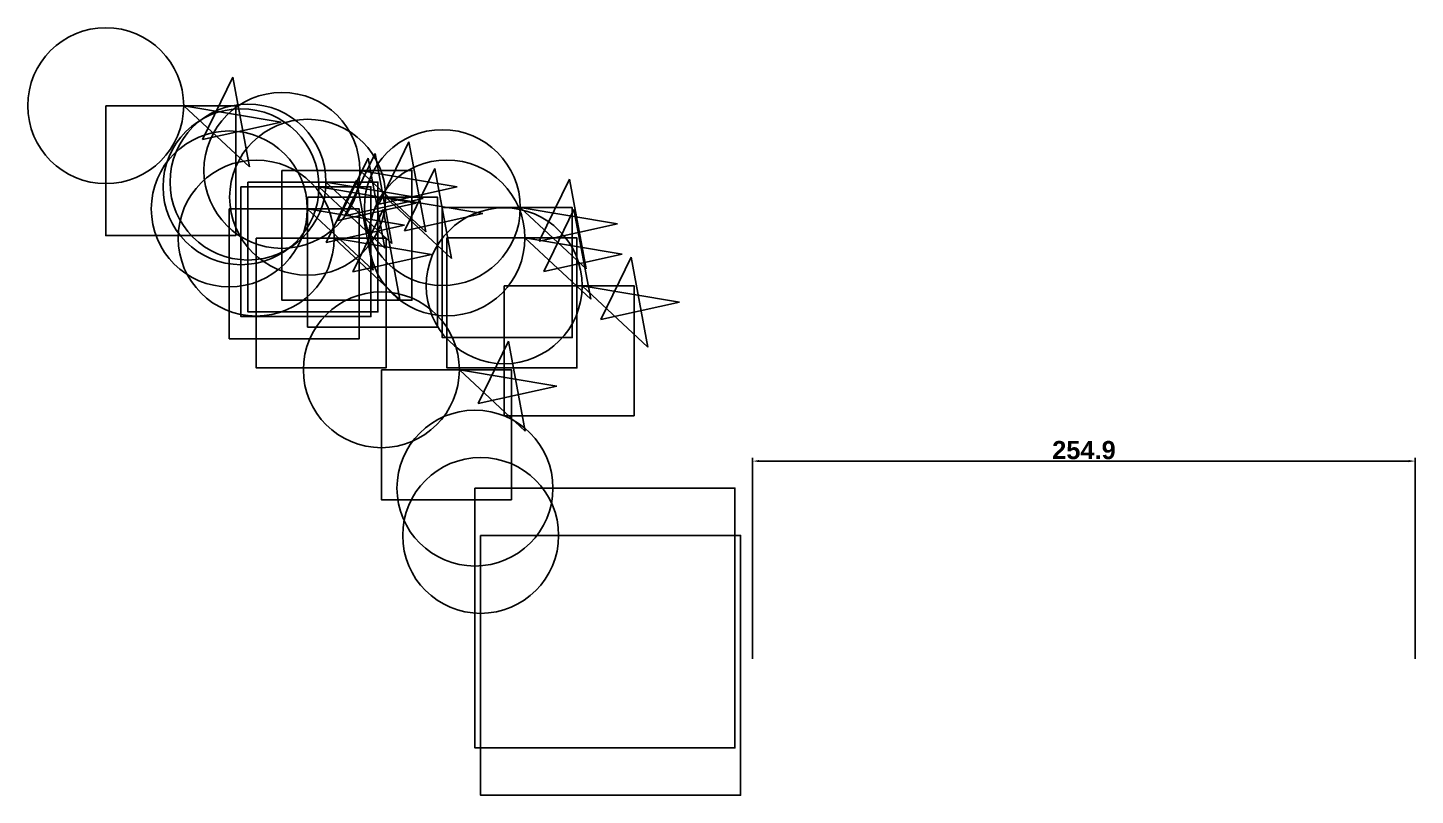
# Model space of a CAD drawing. Header units: millimetres. Extents: x 0 to 12057, y -41 to 471.
# Drawn here: x 11524 to 12057, y 127 to 422 of the extents above; entities that cross this region are included whole.
import ezdxf

# ---------------------------------------------------------------- set-up
doc = ezdxf.new("R2010")
doc.units = ezdxf.units.MM
doc.header["$LTSCALE"] = 2
doc.styles.get("Standard").update_dxf_attribs({"font": 'arialbd.ttf'})
doc.dimstyles.new('ISO-25', dxfattribs={"dimtxt": 7, "dimasz": 2.5, "dimexe": 1.25, "dimexo": 0.625, "dimtad": 1, "dimtih": 1, "dimtoh": 1, "dimdsep": 46, "dimtxsty": 'Standard', "dimcen": 2.5, "dimclrd": 1, "dimclre": 1, "dimclrt": 2, "dimadec": 0, "dimazin": 0, "dimtfac": 1, "dimtmove": 0, "dimatfit": 3, "dimfxl": 1, "dimarcsym": 0})

# ---------------------------------------------------------------- blocks, each defined once
blk = doc.blocks.new('*D57')
at = {"color": 1, "lineweight": -2, "transparency": 16777216}
for p, q in [((11802.55, 179.29), (11802.55, 256.66)), ((12057.46, 179.29), (12057.46, 256.66)), ((11805.05, 255.41), (12054.96, 255.41))]:
    blk.add_line(p, q, dxfattribs=at)
at = {"color": 1, "transparency": 16777216}
for points in [[(11805.05, 255.83), (11805.05, 254.99), (11802.55, 255.41)], [(12054.96, 255.83), (12054.96, 254.99), (12057.46, 255.41)]]:
    blk.add_solid(points, dxfattribs=at)
at = {"layer": 'Defpoints', "color": 0, "transparency": 16777216}
for p in [(12057.46, 255.41), (11802.55, 178.66), (12057.46, 178.66)]:
    blk.add_point(p, dxfattribs=at)
at = {"color": 2, "transparency": 16777216, "insert": (11930.01, 259.61), "char_height": 7, "attachment_point": 5}
blk.add_mtext('254.9', dxfattribs=at)
blk = doc.blocks.new('블록블록')
for p, q in [((5837.31, 177.3), (5825.67, 153.32)), ((5843.75, 142.69), (5837.31, 177.3)), ((5855.88, 160), (5818.43, 166.29)), ((5818.43, 166.29), (5843.75, 142.69)), ((5825.67, 153.32), (5855.88, 160))]:
    blk.add_line(p, q)
blk.add_lwpolyline([(5788.43, 166.29), (5838.43, 166.29), (5838.43, 116.29), (5788.43, 116.29)], close=True)
blk.add_circle((5788.43, 166.29), 30)
blk = doc.blocks.new('사용자정의블록')
blk.add_lwpolyline([(5765.37, 102.93), (5865.37, 102.93), (5865.37, 2.93), (5765.37, 2.93)], close=True)
blk.add_circle((5765.37, 102.93), 30)

msp = doc.modelspace()

# ---------------------------------------------------------------- block references
for name, p in [('블록블록', (5765.253, 225.918)), ('블록블록', (5833.024, 201.004)), ('블록블록', (5817.282, 194.718)), ('블록블록', (5819.981, 196.514)), ('블록블록', (5842.92, 190.676)), ('블록블록', (5812.784, 186.186)), ('블록블록', (5894.737, 186.675)), ('블록블록', (5823.129, 174.96)), ('블록블록', (5896.487, 175.002)), ('블록블록', (5918.526, 156.591)), ('블록블록', (5871.299, 124.261)), ('사용자정의블록', (5930.357, 142.076)), ('사용자정의블록', (5932.547, 123.857))]:
    msp.add_blockref(name, p)

# ---------------------------------------------------------------- dimensions: what is measured, and where the dimension line sits
dim = msp.add_linear_dim(base=(12057.458, 255.411), p1=(11802.555, 178.663), p2=(12057.458, 178.663), dimstyle='ISO-25')
dim.commit()
dim.dimension.update_dxf_attribs({"geometry": '*D57', "text_midpoint": (11930.006, 259.613)})

doc.saveas('drawing.dxf')
